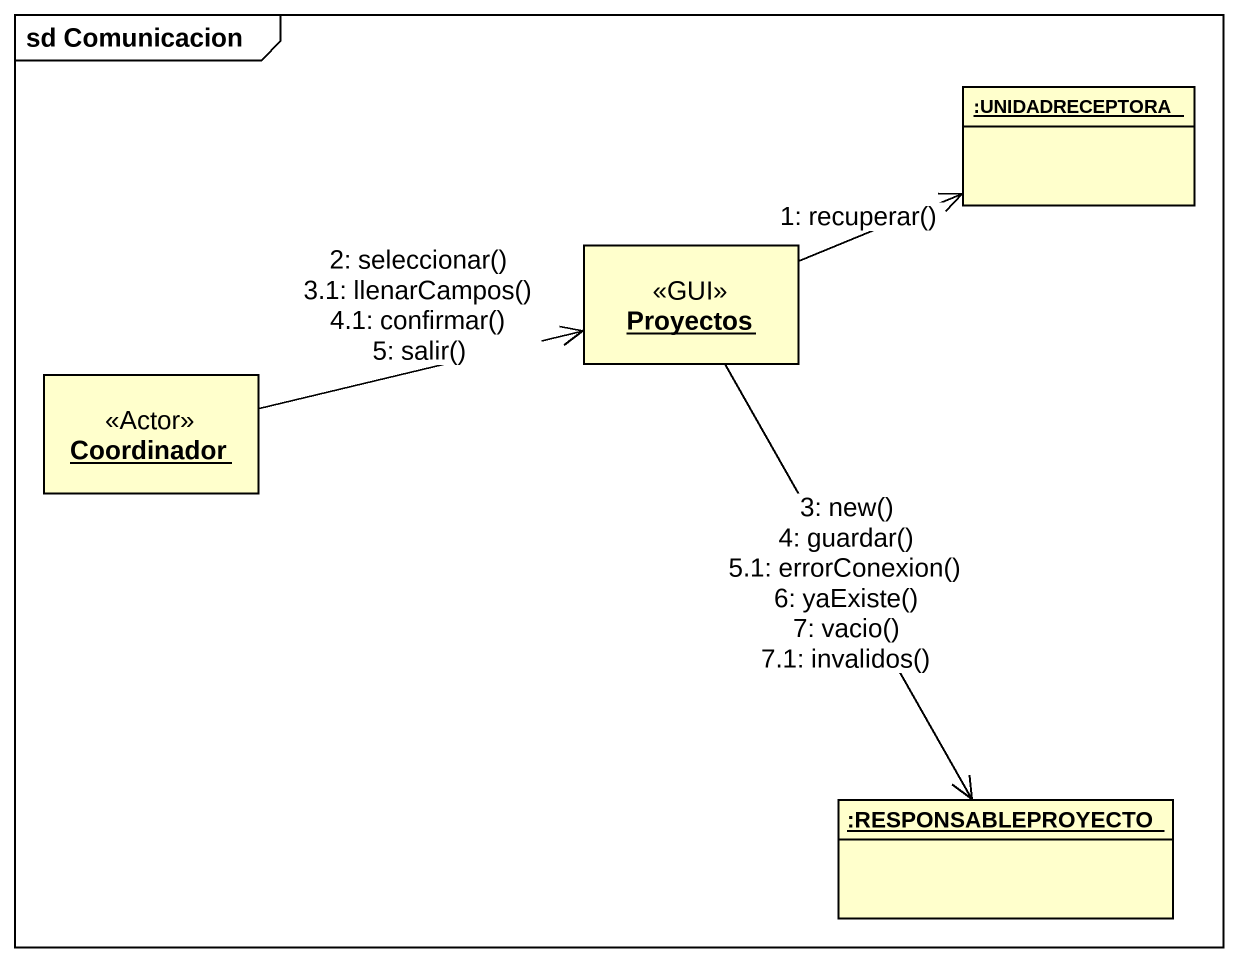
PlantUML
@startuml
mainframe sd Comunicacion
hide circle
hide empty members
object ":UNIDADRECEPTORA" as UNIDADRECEPTORA
object Proyectos <<GUI>>
object Coordinador <<Actor>>
object ":RESPONSABLEPROYECTO" as RESPONSABLEPROYECTO
Proyectos -right-> UNIDADRECEPTORA : 1: recuperar()
Coordinador -right-> Proyectos : 2: seleccionar()\n3.1: llenarCampos()\n4.1: confirmar()\n5: salir()
Proyectos --> RESPONSABLEPROYECTO : 3: new()\n4: guardar()\n5.1: errorConexion()\n6: yaExiste()\n7: vacio()\n7.1: invalidos()
@enduml
